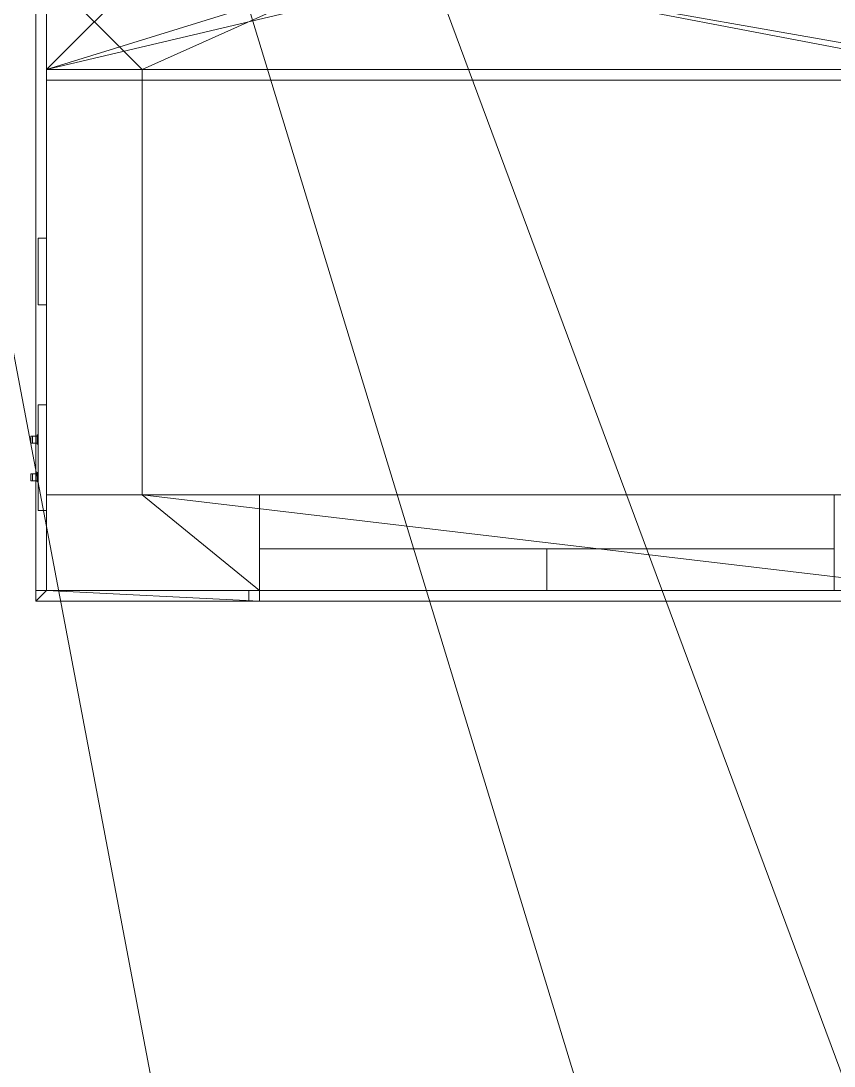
# Model space of a CAD drawing. Header units: inches. Extents: x -97 to 314, y -593 to 0.
# Drawn here: x 27.8 to 66, y -261.35 to -212.21 of the extents above; entities that cross this region are included whole.
import ezdxf

# ---------------------------------------------------------------- set-up
doc = ezdxf.new("R2010")
doc.units = ezdxf.units.IN
doc.header["$MEASUREMENT"] = 0
for name, color, linetype, lineweight in [('A-DOOR', 31, 'Continuous', 13), ('A-FLOR', 192, 'Continuous', 13), ('A-GENM', 13, 'Continuous', 9), ('A-ROOF', 132, 'Continuous', 13), ('A-WALL', 113, 'Continuous', 13), ('E-ELEC-FIXT', 91, 'Continuous', 9)]:
    doc.layers.add(name, color=color, linetype=linetype, lineweight=lineweight)

# ---------------------------------------------------------------- blocks, each defined once
blk = doc.blocks.new('Roof_5_9_-1 - Roof_5_9_-1-697546-_3D_')
at = {"layer": 'A-ROOF'}
mesh = blk.add_polyface(dxfattribs=at)
corners = [(73.517, -326.5, 152.714), (73.517, -83, 152.714), (-90.443, -83, 98.898), (-90.443, -326.5, 98.898)]
mesh.append_faces([[corners[k] for k in face] for face in [(0, 1, 2, 3)]])
mesh = blk.add_polyface(dxfattribs=at)
corners = [(73.5, -326.5, 146.5), (-89.5, -326.5, 93), (-89.5, -83, 93), (0, -83, 122.376), (0, -90.266, 122.376), (1.902, -91.5, 123), (73.5, -91.5, 146.5), (11.972, -84.967, 126.305), (8.941, -83, 125.31), (11.972, -83, 126.305)]
mesh.append_faces([[corners[k] for k in face] for face in [(9, 7, 8)]])
mesh.append_faces([[corners[k] for k in face] for face in [(1, 5, 0)]], dxfattribs={"vtx0": -1, "vtx1": -1})
mesh.append_faces([[corners[k] for k in face] for face in [(2, 4, 5), (5, 1, 2)]], dxfattribs={"vtx0": -1, "vtx2": -1})
mesh.append_faces([[corners[k] for k in face] for face in [(6, 0, 5)]], dxfattribs={"vtx1": -1})
mesh.append_faces([[corners[k] for k in face] for face in [(2, 3, 4)]], dxfattribs={"vtx2": -1})
blk = doc.blocks.new('Generic Models 10 - Generic Models 10-759174-_3D_')
at = {"layer": 'A-GENM'}
mesh = blk.add_polyface(dxfattribs=at)
corners = [(29, -215, 93), (29, -239, 93), (76, -239, 93), (76, -215, 93)]
mesh.append_faces([[corners[k] for k in face] for face in [(0, 1, 2, 3)]])
mesh = blk.add_polyface(dxfattribs=at)
corners = [(76, -239, 91), (29, -239, 91), (29, -215, 91), (76, -215, 91)]
mesh.append_faces([[corners[k] for k in face] for face in [(0, 1, 2, 3)]])
mesh = blk.add_polyface(dxfattribs=at)
corners = [(76, -215, 93), (76, -215, 91), (29, -215, 91), (29, -215, 93)]
mesh.append_faces([[corners[k] for k in face] for face in [(0, 1, 2, 3)]])
mesh = blk.add_polyface(dxfattribs=at)
corners = [(29, -215, 93), (29, -215, 91), (29, -239, 91), (29, -239, 93)]
mesh.append_faces([[corners[k] for k in face] for face in [(0, 1, 2, 3)]])
mesh = blk.add_polyface(dxfattribs=at)
corners = [(76, -239, 93), (76, -239, 91), (76, -215, 91), (76, -215, 93)]
mesh.append_faces([[corners[k] for k in face] for face in [(0, 1, 2, 3)]])
mesh = blk.add_polyface(dxfattribs=at)
corners = [(29, -239, 93), (29, -239, 91), (76, -239, 91), (76, -239, 93)]
mesh.append_faces([[corners[k] for k in face] for face in [(0, 1, 2, 3)]])
blk = doc.blocks.new('Door_13 - Door_13-760588-_3D_')
at = {"layer": 'A-DOOR', "lineweight": 9}
mesh = blk.add_polyface(dxfattribs=at)
corners = [(0, 2.25, 80), (0, 2.25), (-13.5, 2.25), (-13.5, 2.25, 80)]
mesh.append_faces([[corners[k] for k in face] for face in [(0, 1, 2, 3)]])
mesh = blk.add_polyface(dxfattribs=at)
corners = [(-13.5, 2.25, 80), (-13.5, 0.281, 80), (0, 0.281, 80), (0, 2.25, 80)]
mesh.append_faces([[corners[k] for k in face] for face in [(0, 1, 2, 3)]])
mesh = blk.add_polyface(dxfattribs=at)
corners = [(0, 2.25), (0, 0.281), (-13.5, 0.281), (-13.5, 2.25)]
mesh.append_faces([[corners[k] for k in face] for face in [(0, 1, 2, 3)]])
mesh = blk.add_polyface(dxfattribs=at)
corners = [(-13.5, 2.25), (-13.5, 0.281), (-13.5, 0.281, 80), (-13.5, 2.25, 80)]
mesh.append_faces([[corners[k] for k in face] for face in [(0, 1, 2, 3)]])
mesh = blk.add_polyface(dxfattribs=at)
corners = [(13.5, 2.25, 80), (13.5, 2.25), (0, 2.25), (0, 2.25, 80)]
mesh.append_faces([[corners[k] for k in face] for face in [(0, 1, 2, 3)]])
mesh = blk.add_polyface(dxfattribs=at)
corners = [(0, 2.25, 80), (0, 0.281, 80), (13.5, 0.281, 80), (13.5, 2.25, 80)]
mesh.append_faces([[corners[k] for k in face] for face in [(0, 1, 2, 3)]])
mesh = blk.add_polyface(dxfattribs=at)
corners = [(13.5, 2.25), (13.5, 0.281), (0, 0.281), (0, 2.25)]
mesh.append_faces([[corners[k] for k in face] for face in [(0, 1, 2, 3)]])
mesh = blk.add_polyface(dxfattribs=at)
corners = [(0, 2.25), (0, 0.281), (0, 0.281, 80), (0, 2.25, 80)]
mesh.append_faces([[corners[k] for k in face] for face in [(0, 1, 2, 3)]])
mesh = blk.add_polyface(dxfattribs=at)
corners = [(0, 2.25, 80), (0, 0.281, 80), (0, 0.281), (0, 2.25)]
mesh.append_faces([[corners[k] for k in face] for face in [(0, 1, 2, 3)]])
mesh = blk.add_polyface(dxfattribs=at)
corners = [(13.5, 2.25, 80), (13.5, 0.281, 80), (13.5, 0.281), (13.5, 2.25)]
mesh.append_faces([[corners[k] for k in face] for face in [(0, 1, 2, 3)]])
mesh = blk.add_polyface(dxfattribs=at)
corners = [(-13.5, 0.281), (0, 0.281), (0, 0.281, 80), (-13.5, 0.281, 80)]
mesh.append_faces([[corners[k] for k in face] for face in [(0, 1, 2, 3)]])
mesh = blk.add_polyface(dxfattribs=at)
corners = [(0, 0.281), (13.5, 0.281), (13.5, 0.281, 80), (0, 0.281, 80)]
mesh.append_faces([[corners[k] for k in face] for face in [(0, 1, 2, 3)]])
blk = doc.blocks.new('Generic Models 12 - Generic Models 12-760769-_3D_')
at = {"layer": 'A-GENM'}
mesh = blk.add_polyface(dxfattribs=at)
corners = [(38.5, -239, 80), (38.5, -239, 82), (66.5, -239, 82), (66.5, -239, 80)]
mesh.append_faces([[corners[k] for k in face] for face in [(0, 1, 2, 3)]])
mesh = blk.add_polyface(dxfattribs=at)
corners = [(66.5, -239.5, 82), (66.5, -239, 82), (38.5, -239, 82), (38.5, -239.5, 82)]
mesh.append_faces([[corners[k] for k in face] for face in [(0, 1, 2, 3)]])
mesh = blk.add_polyface(dxfattribs=at)
corners = [(38.5, -239.5, 82), (38.5, -239, 82), (38.5, -239, 80), (38.5, -239.5, 80)]
mesh.append_faces([[corners[k] for k in face] for face in [(0, 1, 2, 3)]])
mesh = blk.add_polyface(dxfattribs=at)
corners = [(38.5, -239.5, 80), (38.5, -239, 80), (66.5, -239, 80), (66.5, -239.5, 80)]
mesh.append_faces([[corners[k] for k in face] for face in [(0, 1, 2, 3)]])
mesh = blk.add_polyface(dxfattribs=at)
corners = [(66.5, -239.5, 80), (66.5, -239, 80), (66.5, -239, 82), (66.5, -239.5, 82)]
mesh.append_faces([[corners[k] for k in face] for face in [(0, 1, 2, 3)]])
mesh = blk.add_polyface(dxfattribs=at)
corners = [(66.5, -239.5, 82), (38.5, -239.5, 82), (38.5, -239.5, 80), (66.5, -239.5, 80)]
mesh.append_faces([[corners[k] for k in face] for face in [(0, 1, 2, 3)]])
blk = doc.blocks.new('Switch 5 - Switch 5-767265-_3D_')
at = {"layer": 'E-ELEC-FIXT'}
mesh = blk.add_polyface(dxfattribs=at)
corners = [(-2.48, 0, 4.946), (2.48, 0, 4.946), (2.48, 0), (-2.48, 0)]
mesh.append_faces([[corners[k] for k in face] for face in [(0, 1, 2, 3)]])
mesh = blk.add_polyface(dxfattribs=at)
corners = [(-2.48, 0), (2.48, 0), (2.48, -0.395), (-2.48, -0.395)]
mesh.append_faces([[corners[k] for k in face] for face in [(0, 1, 2, 3)]])
mesh = blk.add_polyface(dxfattribs=at)
corners = [(2.48, 0, 4.946), (-2.48, 0, 4.946), (-2.48, -0.395, 4.946), (2.48, -0.395, 4.946)]
mesh.append_faces([[corners[k] for k in face] for face in [(0, 1, 2, 3)]])
mesh = blk.add_polyface(dxfattribs=at)
corners = [(-2.48, 0, 4.946), (-2.48, 0), (-2.48, -0.395), (-2.48, -0.395, 4.946)]
mesh.append_faces([[corners[k] for k in face] for face in [(0, 1, 2, 3)]])
mesh = blk.add_polyface(dxfattribs=at)
corners = [(2.48, -0.395), (2.48, -0.395, 4.946), (-2.48, -0.395, 4.946), (-2.48, -0.395)]
mesh.append_faces([[corners[k] for k in face] for face in [(0, 1, 2, 3)]])
mesh = blk.add_polyface(dxfattribs=at)
corners = [(-0.63, -0.395, 3.282), (-0.63, -0.395, 2.169), (-1.068, -0.395, 2.169), (-1.068, -0.395, 3.282), (-0.68, -0.395, 3.208), (-1.012, -0.395, 3.208), (-1.012, -0.395, 2.232), (-0.68, -0.395, 2.232)]
mesh.append_faces([[corners[k] for k in face] for face in [(1, 7, 4, 0), (0, 4, 5, 3)]], dxfattribs={"vtx0": -1, "vtx2": -1})
mesh.append_faces([[corners[k] for k in face] for face in [(6, 7, 1, 2), (5, 6, 2, 3)]], dxfattribs={"vtx1": -1, "vtx3": -1})
mesh = blk.add_polyface(dxfattribs=at)
corners = [(-0.63, -0.395, 3.282), (-1.068, -0.395, 3.282), (-1.068, -0.445, 3.282), (-0.63, -0.445, 3.282)]
mesh.append_faces([[corners[k] for k in face] for face in [(0, 1, 2, 3)]])
mesh = blk.add_polyface(dxfattribs=at)
corners = [(-1.068, -0.395, 3.282), (-1.068, -0.395, 2.169), (-1.068, -0.445, 2.169), (-1.068, -0.445, 3.282)]
mesh.append_faces([[corners[k] for k in face] for face in [(0, 1, 2, 3)]])
mesh = blk.add_polyface(dxfattribs=at)
corners = [(-1.068, -0.395, 2.169), (-0.63, -0.395, 2.169), (-0.63, -0.445, 2.169), (-1.068, -0.445, 2.169)]
mesh.append_faces([[corners[k] for k in face] for face in [(0, 1, 2, 3)]])
mesh = blk.add_polyface(dxfattribs=at)
corners = [(-0.63, -0.445, 3.282), (-1.068, -0.445, 3.282), (-1.068, -0.445, 2.169), (-0.63, -0.445, 2.169), (-0.68, -0.445, 3.208), (-0.68, -0.445, 2.232), (-1.012, -0.445, 2.232), (-1.012, -0.445, 3.208)]
mesh.append_faces([[corners[k] for k in face] for face in [(7, 1, 2, 6), (3, 5, 6, 2)]], dxfattribs={"vtx0": -1, "vtx2": -1})
mesh.append_faces([[corners[k] for k in face] for face in [(7, 4, 0, 1), (3, 0, 4, 5)]], dxfattribs={"vtx1": -1, "vtx3": -1})
mesh = blk.add_polyface(dxfattribs=at)
corners = [(-1.012, -0.666, 2.137), (-1.012, -0.743, 2.261), (-1.012, -0.444, 2.474), (-1.012, -0.444, 3.208), (-1.012, -0.395, 3.208), (-1.012, -0.395, 2.263)]
mesh.append_faces([[corners[k] for k in face] for face in [(5, 0, 1, 2), (2, 3, 4, 5)]], dxfattribs={"vtx3": -1})
mesh = blk.add_polyface(dxfattribs=at)
corners = [(-0.68, -0.395, 3.208), (-0.68, -0.395, 2.263), (-1.012, -0.395, 2.263), (-1.012, -0.395, 3.208)]
mesh.append_faces([[corners[k] for k in face] for face in [(0, 1, 2, 3)]])
mesh = blk.add_polyface(dxfattribs=at)
corners = [(-0.68, -0.395, 2.263), (-0.68, -0.666, 2.137), (-1.012, -0.666, 2.137), (-1.012, -0.395, 2.263)]
mesh.append_faces([[corners[k] for k in face] for face in [(0, 1, 2, 3)]])
mesh = blk.add_polyface(dxfattribs=at)
corners = [(-0.68, -0.444, 3.208), (-0.68, -0.395, 3.208), (-1.012, -0.395, 3.208), (-1.012, -0.444, 3.208)]
mesh.append_faces([[corners[k] for k in face] for face in [(0, 1, 2, 3)]])
mesh = blk.add_polyface(dxfattribs=at)
corners = [(-0.68, -0.395, 2.232), (-1.012, -0.395, 2.232), (-1.012, -0.445, 2.232), (-0.68, -0.445, 2.232)]
mesh.append_faces([[corners[k] for k in face] for face in [(0, 1, 2, 3)]])
mesh = blk.add_polyface(dxfattribs=at)
corners = [(-1.012, -0.395, 2.232), (-1.012, -0.395, 3.208), (-1.012, -0.445, 3.208), (-1.012, -0.445, 2.232)]
mesh.append_faces([[corners[k] for k in face] for face in [(0, 1, 2, 3)]])
mesh = blk.add_polyface(dxfattribs=at)
corners = [(-1.012, -0.395, 3.208), (-0.68, -0.395, 3.208), (-0.68, -0.445, 3.208), (-1.012, -0.445, 3.208)]
mesh.append_faces([[corners[k] for k in face] for face in [(0, 1, 2, 3)]])
mesh = blk.add_polyface(dxfattribs=at)
corners = [(-0.68, -0.743, 2.261), (-0.68, -0.444, 2.474), (-1.012, -0.444, 2.474), (-1.012, -0.743, 2.261)]
mesh.append_faces([[corners[k] for k in face] for face in [(0, 1, 2, 3)]])
mesh = blk.add_polyface(dxfattribs=at)
corners = [(-0.68, -0.444, 2.474), (-0.68, -0.444, 3.208), (-1.012, -0.444, 3.208), (-1.012, -0.444, 2.474)]
mesh.append_faces([[corners[k] for k in face] for face in [(0, 1, 2, 3)]])
mesh = blk.add_polyface(dxfattribs=at)
corners = [(-0.68, -0.666, 2.137), (-0.68, -0.395, 2.263), (-0.68, -0.395, 3.208), (-0.68, -0.444, 3.208), (-0.68, -0.444, 2.474), (-0.68, -0.743, 2.261)]
mesh.append_faces([[corners[k] for k in face] for face in [(2, 3, 4, 1), (5, 0, 1, 4)]], dxfattribs={"vtx2": -1})
mesh = blk.add_polyface(dxfattribs=at)
corners = [(-0.68, -0.395, 3.208), (-0.68, -0.395, 2.232), (-0.68, -0.445, 2.232), (-0.68, -0.445, 3.208)]
mesh.append_faces([[corners[k] for k in face] for face in [(0, 1, 2, 3)]])
mesh = blk.add_polyface(dxfattribs=at)
corners = [(-0.63, -0.395, 2.169), (-0.63, -0.395, 3.282), (-0.63, -0.445, 3.282), (-0.63, -0.445, 2.169)]
mesh.append_faces([[corners[k] for k in face] for face in [(0, 1, 2, 3)]])
mesh = blk.add_polyface(dxfattribs=at)
corners = [(1.133, -0.395, 3.282), (1.133, -0.395, 2.169), (0.696, -0.395, 2.169), (0.696, -0.395, 3.282), (1.083, -0.395, 3.208), (0.751, -0.395, 3.208), (0.751, -0.395, 2.232), (1.083, -0.395, 2.232)]
mesh.append_faces([[corners[k] for k in face] for face in [(1, 7, 4, 0), (0, 4, 5, 3)]], dxfattribs={"vtx0": -1, "vtx2": -1})
mesh.append_faces([[corners[k] for k in face] for face in [(6, 7, 1, 2), (5, 6, 2, 3)]], dxfattribs={"vtx1": -1, "vtx3": -1})
mesh = blk.add_polyface(dxfattribs=at)
corners = [(1.133, -0.395, 3.282), (0.696, -0.395, 3.282), (0.696, -0.445, 3.282), (1.133, -0.445, 3.282)]
mesh.append_faces([[corners[k] for k in face] for face in [(0, 1, 2, 3)]])
mesh = blk.add_polyface(dxfattribs=at)
corners = [(0.696, -0.395, 3.282), (0.696, -0.395, 2.169), (0.696, -0.445, 2.169), (0.696, -0.445, 3.282)]
mesh.append_faces([[corners[k] for k in face] for face in [(0, 1, 2, 3)]])
mesh = blk.add_polyface(dxfattribs=at)
corners = [(0.696, -0.395, 2.169), (1.133, -0.395, 2.169), (1.133, -0.445, 2.169), (0.696, -0.445, 2.169)]
mesh.append_faces([[corners[k] for k in face] for face in [(0, 1, 2, 3)]])
mesh = blk.add_polyface(dxfattribs=at)
corners = [(1.133, -0.445, 3.282), (0.696, -0.445, 3.282), (0.696, -0.445, 2.169), (1.133, -0.445, 2.169), (1.083, -0.445, 3.208), (1.083, -0.445, 2.232), (0.751, -0.445, 2.232), (0.751, -0.445, 3.208)]
mesh.append_faces([[corners[k] for k in face] for face in [(7, 1, 2, 6), (3, 5, 6, 2)]], dxfattribs={"vtx0": -1, "vtx2": -1})
mesh.append_faces([[corners[k] for k in face] for face in [(7, 4, 0, 1), (3, 0, 4, 5)]], dxfattribs={"vtx1": -1, "vtx3": -1})
mesh = blk.add_polyface(dxfattribs=at)
corners = [(0.751, -0.666, 2.137), (0.751, -0.743, 2.261), (0.751, -0.444, 2.474), (0.751, -0.444, 3.208), (0.751, -0.395, 3.208), (0.751, -0.395, 2.263)]
mesh.append_faces([[corners[k] for k in face] for face in [(5, 0, 1, 2), (2, 3, 4, 5)]], dxfattribs={"vtx3": -1})
mesh = blk.add_polyface(dxfattribs=at)
corners = [(1.083, -0.395, 3.208), (1.083, -0.395, 2.263), (0.751, -0.395, 2.263), (0.751, -0.395, 3.208)]
mesh.append_faces([[corners[k] for k in face] for face in [(0, 1, 2, 3)]])
mesh = blk.add_polyface(dxfattribs=at)
corners = [(1.083, -0.395, 2.263), (1.083, -0.666, 2.137), (0.751, -0.666, 2.137), (0.751, -0.395, 2.263)]
mesh.append_faces([[corners[k] for k in face] for face in [(0, 1, 2, 3)]])
mesh = blk.add_polyface(dxfattribs=at)
corners = [(1.083, -0.444, 3.208), (1.083, -0.395, 3.208), (0.751, -0.395, 3.208), (0.751, -0.444, 3.208)]
mesh.append_faces([[corners[k] for k in face] for face in [(0, 1, 2, 3)]])
mesh = blk.add_polyface(dxfattribs=at)
corners = [(1.083, -0.395, 2.232), (0.751, -0.395, 2.232), (0.751, -0.445, 2.232), (1.083, -0.445, 2.232)]
mesh.append_faces([[corners[k] for k in face] for face in [(0, 1, 2, 3)]])
mesh = blk.add_polyface(dxfattribs=at)
corners = [(0.751, -0.395, 2.232), (0.751, -0.395, 3.208), (0.751, -0.445, 3.208), (0.751, -0.445, 2.232)]
mesh.append_faces([[corners[k] for k in face] for face in [(0, 1, 2, 3)]])
mesh = blk.add_polyface(dxfattribs=at)
corners = [(0.751, -0.395, 3.208), (1.083, -0.395, 3.208), (1.083, -0.445, 3.208), (0.751, -0.445, 3.208)]
mesh.append_faces([[corners[k] for k in face] for face in [(0, 1, 2, 3)]])
mesh = blk.add_polyface(dxfattribs=at)
corners = [(1.083, -0.743, 2.261), (1.083, -0.444, 2.474), (0.751, -0.444, 2.474), (0.751, -0.743, 2.261)]
mesh.append_faces([[corners[k] for k in face] for face in [(0, 1, 2, 3)]])
mesh = blk.add_polyface(dxfattribs=at)
corners = [(1.083, -0.444, 2.474), (1.083, -0.444, 3.208), (0.751, -0.444, 3.208), (0.751, -0.444, 2.474)]
mesh.append_faces([[corners[k] for k in face] for face in [(0, 1, 2, 3)]])
mesh = blk.add_polyface(dxfattribs=at)
corners = [(1.083, -0.666, 2.137), (1.083, -0.395, 2.263), (1.083, -0.395, 3.208), (1.083, -0.444, 3.208), (1.083, -0.444, 2.474), (1.083, -0.743, 2.261)]
mesh.append_faces([[corners[k] for k in face] for face in [(2, 3, 4, 1), (5, 0, 1, 4)]], dxfattribs={"vtx2": -1})
mesh = blk.add_polyface(dxfattribs=at)
corners = [(1.083, -0.395, 3.208), (1.083, -0.395, 2.232), (1.083, -0.445, 2.232), (1.083, -0.445, 3.208)]
mesh.append_faces([[corners[k] for k in face] for face in [(0, 1, 2, 3)]])
mesh = blk.add_polyface(dxfattribs=at)
corners = [(1.133, -0.395, 2.169), (1.133, -0.395, 3.282), (1.133, -0.445, 3.282), (1.133, -0.445, 2.169)]
mesh.append_faces([[corners[k] for k in face] for face in [(0, 1, 2, 3)]])
mesh = blk.add_polyface(dxfattribs=at)
corners = [(2.48, 0), (2.48, 0, 4.946), (2.48, -0.395, 4.946), (2.48, -0.395)]
mesh.append_faces([[corners[k] for k in face] for face in [(0, 1, 2, 3)]])
mesh = blk.add_polyface(dxfattribs=at)
corners = [(-0.68, -0.666, 2.137), (-0.68, -0.743, 2.261), (-1.012, -0.743, 2.261), (-1.012, -0.666, 2.137)]
mesh.append_faces([[corners[k] for k in face] for face in [(0, 1, 2, 3)]])
mesh = blk.add_polyface(dxfattribs=at)
corners = [(1.083, -0.666, 2.137), (1.083, -0.743, 2.261), (0.751, -0.743, 2.261), (0.751, -0.666, 2.137)]
mesh.append_faces([[corners[k] for k in face] for face in [(0, 1, 2, 3)]])
blk = doc.blocks.new('Switch 1 - Switch 1-767335-_3D_')
at = {"layer": 'E-ELEC-FIXT'}
mesh = blk.add_polyface(dxfattribs=at)
corners = [(-1.57, 0.394, 4.893), (1.57, 0.394, 4.893), (1.57, 0.394), (-1.57, 0.394)]
mesh.append_faces([[corners[k] for k in face] for face in [(0, 1, 2, 3)]])
mesh = blk.add_polyface(dxfattribs=at)
corners = [(1.57, 0), (-1.57, 0), (-1.57, 0.394), (1.57, 0.394)]
mesh.append_faces([[corners[k] for k in face] for face in [(0, 1, 2, 3)]])
mesh = blk.add_polyface(dxfattribs=at)
corners = [(-1.57, 0, 4.893), (1.57, 0, 4.893), (1.57, 0.394, 4.893), (-1.57, 0.394, 4.893)]
mesh.append_faces([[corners[k] for k in face] for face in [(0, 1, 2, 3)]])
mesh = blk.add_polyface(dxfattribs=at)
corners = [(-1.57, 0), (-1.57, 0, 4.893), (-1.57, 0.394, 4.893), (-1.57, 0.394)]
mesh.append_faces([[corners[k] for k in face] for face in [(0, 1, 2, 3)]])
mesh = blk.add_polyface(dxfattribs=at)
corners = [(1.57, 0), (1.57, 0, 4.893), (-1.57, 0, 4.893), (-1.57, 0)]
mesh.append_faces([[corners[k] for k in face] for face in [(0, 1, 2, 3)]])
mesh = blk.add_polyface(dxfattribs=at)
corners = [(1.57, 0, 4.893), (1.57, 0), (1.57, 0.394), (1.57, 0.394, 4.893)]
mesh.append_faces([[corners[k] for k in face] for face in [(0, 1, 2, 3)]])

msp = doc.modelspace()

# ---------------------------------------------------------------- block references
at = {"layer": 'A-DOOR', "rotation": 180}
msp.add_blockref('Door_13 - Door_13-760588-_3D_', (52.5, -236.75), dxfattribs=at)
at = {"layer": 'A-GENM'}
for name in ['Generic Models 10 - Generic Models 10-759174-_3D_', 'Generic Models 12 - Generic Models 12-760769-_3D_']:
    msp.add_blockref(name, (0, 0), dxfattribs=at)
at = {"layer": 'A-ROOF'}
msp.add_blockref('Roof_5_9_-1 - Roof_5_9_-1-697546-_3D_', (0, 0), dxfattribs=at)
at = {"layer": 'E-ELEC-FIXT', "rotation": 270.0000000000002}
for name, p in [('Switch 1 - Switch 1-767335-_3D_', (28.606, -224, 56)), ('Switch 5 - Switch 5-767265-_3D_', (29, -232.75, 42))]:
    msp.add_blockref(name, p, dxfattribs=at)

# ---------------------------------------------------------------- meshes
at = {"layer": 'A-FLOR'}
mesh = msp.add_polyface(dxfattribs=at)
corners = [(-96, -332.5, -5.906), (-96, -83, -5.906), (0, -83, -5.906), (0, 0, -5.906), (147, 0, -5.906), (147, -87, -5.906), (240.5, -87, -5.906), (240.5, -331, -5.906), (115.5, -331, -5.906), (115.5, -326.5, -5.906), (109, -326.5, -5.906), (109, -331, -5.906), (71.5, -331, -5.906), (71.5, -275.57, -5.906), (36.5, -275.57, -5.906), (36.5, -331, -5.906), (-91.5, -331, -5.906), (-91.5, -332.5, -5.906)]
mesh.append_faces([[corners[k] for k in face] for face in [(5, 13, 2)]], dxfattribs={"vtx0": -1, "vtx1": -1, "vtx2": -1})
mesh.append_faces([[corners[k] for k in face] for face in [(7, 9, 13, 5)]], dxfattribs={"vtx0": -1, "vtx1": -1, "vtx2": -1, "vtx3": -1})
mesh.append_faces([[corners[k] for k in face] for face in [(2, 13, 14, 1), (13, 9, 10)]], dxfattribs={"vtx0": -1, "vtx2": -1})
mesh.append_faces([[corners[k] for k in face] for face in [(6, 7, 5)]], dxfattribs={"vtx1": -1})
mesh.append_faces([[corners[k] for k in face] for face in [(7, 8, 9)]], dxfattribs={"vtx2": -1})
mesh.append_faces([[corners[k] for k in face] for face in [(14, 15, 16, 1)]], dxfattribs={"vtx2": -1, "vtx3": -1})
mesh.append_faces([[corners[k] for k in face] for face in [(16, 17, 0, 1), (10, 11, 12, 13), (2, 3, 4, 5)]], dxfattribs={"vtx3": -1})
mesh = msp.add_polyface(dxfattribs=at)
corners = [(-96, -332.5), (-91.5, -332.5), (-91.5, -331), (36.5, -331), (36.5, -275.57), (71.5, -275.57), (71.5, -331), (109, -331), (109, -326.5), (115.5, -326.5), (115.5, -331), (240.5, -331), (240.5, -87), (147, -87), (147, 0), (0, 0), (0, -83), (-96, -83)]
mesh.append_faces([[corners[k] for k in face] for face in [(8, 5, 6, 7)]], dxfattribs={"vtx0": -1})
mesh.append_faces([[corners[k] for k in face] for face in [(13, 5, 11, 12), (9, 5, 8)]], dxfattribs={"vtx0": -1, "vtx1": -1})
mesh.append_faces([[corners[k] for k in face] for face in [(9, 11, 5)]], dxfattribs={"vtx0": -1, "vtx1": -1, "vtx2": -1})
mesh.append_faces([[corners[k] for k in face] for face in [(4, 16, 17, 2), (16, 4, 5, 13)]], dxfattribs={"vtx0": -1, "vtx2": -1, "vtx3": -1})
mesh.append_faces([[corners[k] for k in face] for face in [(10, 11, 9), (3, 4, 2)]], dxfattribs={"vtx1": -1})
mesh.append_faces([[corners[k] for k in face] for face in [(14, 15, 16, 13), (0, 1, 2, 17)]], dxfattribs={"vtx2": -1})
at = {"layer": 'A-WALL'}
mesh = msp.add_polyface(dxfattribs=at)
corners = [(28.5, -239, 4), (28.5, -210, 4), (28.5, -210), (28.5, -239)]
mesh.append_faces([[corners[k] for k in face] for face in [(0, 1, 2, 3)]])
mesh = msp.add_polyface(dxfattribs=at)
corners = [(29, -239), (28.5, -239), (28.5, -210), (29, -210)]
mesh.append_faces([[corners[k] for k in face] for face in [(0, 1, 2, 3)]])
mesh = msp.add_polyface(dxfattribs=at)
corners = [(29, -210, 4), (28.5, -210, 4), (28.5, -239, 4), (29, -239, 4)]
mesh.append_faces([[corners[k] for k in face] for face in [(0, 1, 2, 3)]])
mesh = msp.add_polyface(dxfattribs=at)
corners = [(76, -214.5), (71.5, -214.5), (33.5, -214.5), (29, -214.5), (29, -210), (43, -210), (43.5, -210), (48, -210), (76, -210)]
mesh.append_faces([[corners[k] for k in face] for face in [(7, 1, 2, 6)]], dxfattribs={"vtx0": -1, "vtx2": -1})
mesh.append_faces([[corners[k] for k in face] for face in [(5, 6, 2, 4)]], dxfattribs={"vtx1": -1, "vtx2": -1})
mesh.append_faces([[corners[k] for k in face] for face in [(2, 3, 4), (8, 0, 1, 7)]], dxfattribs={"vtx2": -1})
mesh = msp.add_polyface(dxfattribs=at)
corners = [(29, -214.5), (29, -214.5, 91), (29, -214.5, 131.894), (29, -210, 131.894), (29, -210, 80), (29, -210)]
mesh.append_faces([[corners[k] for k in face] for face in [(3, 4, 1, 2)]], dxfattribs={"vtx1": -1})
mesh.append_faces([[corners[k] for k in face] for face in [(4, 5, 0, 1)]], dxfattribs={"vtx3": -1})
mesh = msp.add_polyface(dxfattribs=at)
corners = [(29, -214.5, 131.894), (73.5, -214.5, 146.5), (73.5, -210, 146.5), (71.5, -210, 145.844), (48, -210, 138.13), (43.5, -210, 136.653), (33.5, -210, 133.371), (29, -210, 131.894)]
mesh.append_faces([[corners[k] for k in face] for face in [(0, 6, 7)]], dxfattribs={"vtx0": -1})
mesh.append_faces([[corners[k] for k in face] for face in [(6, 0, 5)]], dxfattribs={"vtx0": -1, "vtx1": -1})
mesh.append_faces([[corners[k] for k in face] for face in [(0, 1, 4), (3, 4, 1), (4, 5, 0)]], dxfattribs={"vtx1": -1, "vtx2": -1})
mesh.append_faces([[corners[k] for k in face] for face in [(1, 2, 3)]], dxfattribs={"vtx2": -1})
mesh = msp.add_polyface(dxfattribs=at)
corners = [(29, -210), (29, -210, 4), (29, -239, 4), (29, -239)]
mesh.append_faces([[corners[k] for k in face] for face in [(0, 1, 2, 3)]])
mesh = msp.add_polyface(dxfattribs=at)
corners = [(29, -214.5), (33.5, -214.5), (71.5, -214.5), (76, -214.5), (76, -214.5, 91), (76, -214.5, 145.667), (73.5, -214.5, 146.5), (29, -214.5, 131.894), (29, -214.5, 91)]
mesh.append_faces([[corners[k] for k in face] for face in [(4, 7, 8, 2)]], dxfattribs={"vtx0": -1, "vtx2": -1, "vtx3": -1})
mesh.append_faces([[corners[k] for k in face] for face in [(2, 3, 4)]], dxfattribs={"vtx2": -1})
mesh.append_faces([[corners[k] for k in face] for face in [(8, 0, 1, 2), (4, 5, 6, 7)]], dxfattribs={"vtx3": -1})
mesh = msp.add_polyface(dxfattribs=at)
corners = [(29, -234.5), (29, -234.5, 91), (29, -214.5, 91), (29, -214.5)]
mesh.append_faces([[corners[k] for k in face] for face in [(0, 1, 2, 3)]])
mesh = msp.add_polyface(dxfattribs=at)
corners = [(29, -214.5), (33.5, -214.5), (33.5, -234.5), (29, -234.5)]
mesh.append_faces([[corners[k] for k in face] for face in [(0, 1, 2, 3)]])
mesh = msp.add_polyface(dxfattribs=at)
corners = [(29, -234.5, 91), (33.5, -234.5, 91), (33.5, -214.5, 91), (29, -214.5, 91)]
mesh.append_faces([[corners[k] for k in face] for face in [(0, 1, 2, 3)]])
mesh = msp.add_polyface(dxfattribs=at)
corners = [(29, -214.5, 91), (33.5, -214.5, 91), (33.5, -214.5), (29, -214.5)]
mesh.append_faces([[corners[k] for k in face] for face in [(0, 1, 2, 3)]])
mesh = msp.add_polyface(dxfattribs=at)
corners = [(33.5, -214.5, 91), (33.5, -234.5, 91), (33.5, -234.5), (33.5, -214.5)]
mesh.append_faces([[corners[k] for k in face] for face in [(0, 1, 2, 3)]])
mesh = msp.add_polyface(dxfattribs=at)
corners = [(29, -234.5, 91), (33.5, -234.5, 91), (71.5, -234.5, 91), (71.5, -234.5), (66, -234.5), (66, -234.5, 80), (39, -234.5, 80), (39, -234.5), (33.5, -234.5), (29, -234.5)]
mesh.append_faces([[corners[k] for k in face] for face in [(8, 6, 7)]], dxfattribs={"vtx0": -1})
mesh.append_faces([[corners[k] for k in face] for face in [(6, 0, 1)]], dxfattribs={"vtx0": -1, "vtx2": -1})
mesh.append_faces([[corners[k] for k in face] for face in [(9, 0, 6, 8)]], dxfattribs={"vtx1": -1, "vtx2": -1})
mesh.append_faces([[corners[k] for k in face] for face in [(1, 2, 5, 6)]], dxfattribs={"vtx1": -1, "vtx3": -1})
mesh.append_faces([[corners[k] for k in face] for face in [(3, 4, 5, 2)]], dxfattribs={"vtx2": -1})
mesh = msp.add_polyface(dxfattribs=at)
corners = [(71.5, -234.5), (71.5, -239), (66, -239), (66, -234.5), (29, -239), (29, -234.5), (33.5, -234.5), (39, -234.5), (39, -239)]
mesh.append_faces([[corners[k] for k in face] for face in [(3, 0, 1, 2)]])
mesh.append_faces([[corners[k] for k in face] for face in [(8, 6, 7)]], dxfattribs={"vtx0": -1})
mesh.append_faces([[corners[k] for k in face] for face in [(4, 5, 6, 8)]], dxfattribs={"vtx2": -1})
mesh = msp.add_polyface(dxfattribs=at)
corners = [(71.5, -234.5, 91), (33.5, -234.5, 91), (29, -234.5, 91), (29, -239, 91), (71.5, -239, 91)]
mesh.append_faces([[corners[k] for k in face] for face in [(1, 4, 0)]], dxfattribs={"vtx0": -1})
mesh.append_faces([[corners[k] for k in face] for face in [(3, 4, 1, 2)]], dxfattribs={"vtx1": -1})
mesh = msp.add_polyface(dxfattribs=at)
corners = [(29, -234.5), (29, -239), (29, -239, 91), (29, -234.5, 91)]
mesh.append_faces([[corners[k] for k in face] for face in [(0, 1, 2, 3)]])
mesh = msp.add_polyface(dxfattribs=at)
corners = [(29, -234.5), (33.5, -234.5), (33.5, -234.5, 91), (29, -234.5, 91)]
mesh.append_faces([[corners[k] for k in face] for face in [(0, 1, 2, 3)]])
mesh = msp.add_polyface(dxfattribs=at)
corners = [(39, -239, 80), (39, -239), (39, -234.5), (39, -234.5, 80)]
mesh.append_faces([[corners[k] for k in face] for face in [(0, 1, 2, 3)]])
mesh = msp.add_polyface(dxfattribs=at)
corners = [(39, -234.5, 80), (66, -234.5, 80), (66, -239, 80), (39, -239, 80)]
mesh.append_faces([[corners[k] for k in face] for face in [(0, 1, 2, 3)]])
mesh = msp.add_polyface(dxfattribs=at)
corners = [(39, -239), (29, -239), (28.5, -239), (28.5, -239, 4), (29, -239, 4), (39, -239, 4)]
mesh.append_faces([[corners[k] for k in face] for face in [(5, 0, 1, 4), (2, 3, 4, 1)]], dxfattribs={"vtx2": -1})
mesh = msp.add_polyface(dxfattribs=at)
corners = [(28.5, -239), (29, -239), (39, -239), (39, -239.5), (28.5, -239.5)]
mesh.append_faces([[corners[k] for k in face] for face in [(1, 4, 0)]], dxfattribs={"vtx0": -1})
mesh.append_faces([[corners[k] for k in face] for face in [(3, 4, 1, 2)]], dxfattribs={"vtx1": -1})
mesh = msp.add_polyface(dxfattribs=at)
corners = [(39, -239, 4), (29, -239, 4), (28.5, -239, 4), (28.5, -239.5, 4), (39, -239.5, 4)]
mesh.append_faces([[corners[k] for k in face] for face in [(1, 4, 0)]], dxfattribs={"vtx0": -1})
mesh.append_faces([[corners[k] for k in face] for face in [(3, 4, 1, 2)]], dxfattribs={"vtx1": -1})
mesh = msp.add_polyface(dxfattribs=at)
corners = [(28.5, -239), (28.5, -239.5), (28.5, -239.5, 4), (28.5, -239, 4)]
mesh.append_faces([[corners[k] for k in face] for face in [(0, 1, 2, 3)]])
mesh = msp.add_polyface(dxfattribs=at)
corners = [(29, -239, 4), (28.5, -239, 4), (28.5, -239), (29, -239)]
mesh.append_faces([[corners[k] for k in face] for face in [(0, 1, 2, 3)]])
mesh = msp.add_polyface(dxfattribs=at)
corners = [(71.5, -239, 91), (29, -239, 91), (29, -239), (39, -239), (39, -239, 80), (66, -239, 80), (66, -239), (71.5, -239)]
mesh.append_faces([[corners[k] for k in face] for face in [(0, 1, 4, 5)]], dxfattribs={"vtx1": -1, "vtx3": -1})
mesh.append_faces([[corners[k] for k in face] for face in [(2, 3, 4, 1)]], dxfattribs={"vtx2": -1})
mesh.append_faces([[corners[k] for k in face] for face in [(5, 6, 7, 0)]], dxfattribs={"vtx3": -1})
mesh = msp.add_polyface(dxfattribs=at)
corners = [(39, -239, 4), (39, -239.5, 4), (39, -239.5), (39, -239)]
mesh.append_faces([[corners[k] for k in face] for face in [(0, 1, 2, 3)]])
mesh = msp.add_polyface(dxfattribs=at)
corners = [(39, -239.5, 4), (28.5, -239.5, 4), (28.5, -239.5), (39, -239.5)]
mesh.append_faces([[corners[k] for k in face] for face in [(0, 1, 2, 3)]])

doc.saveas('drawing.dxf')
